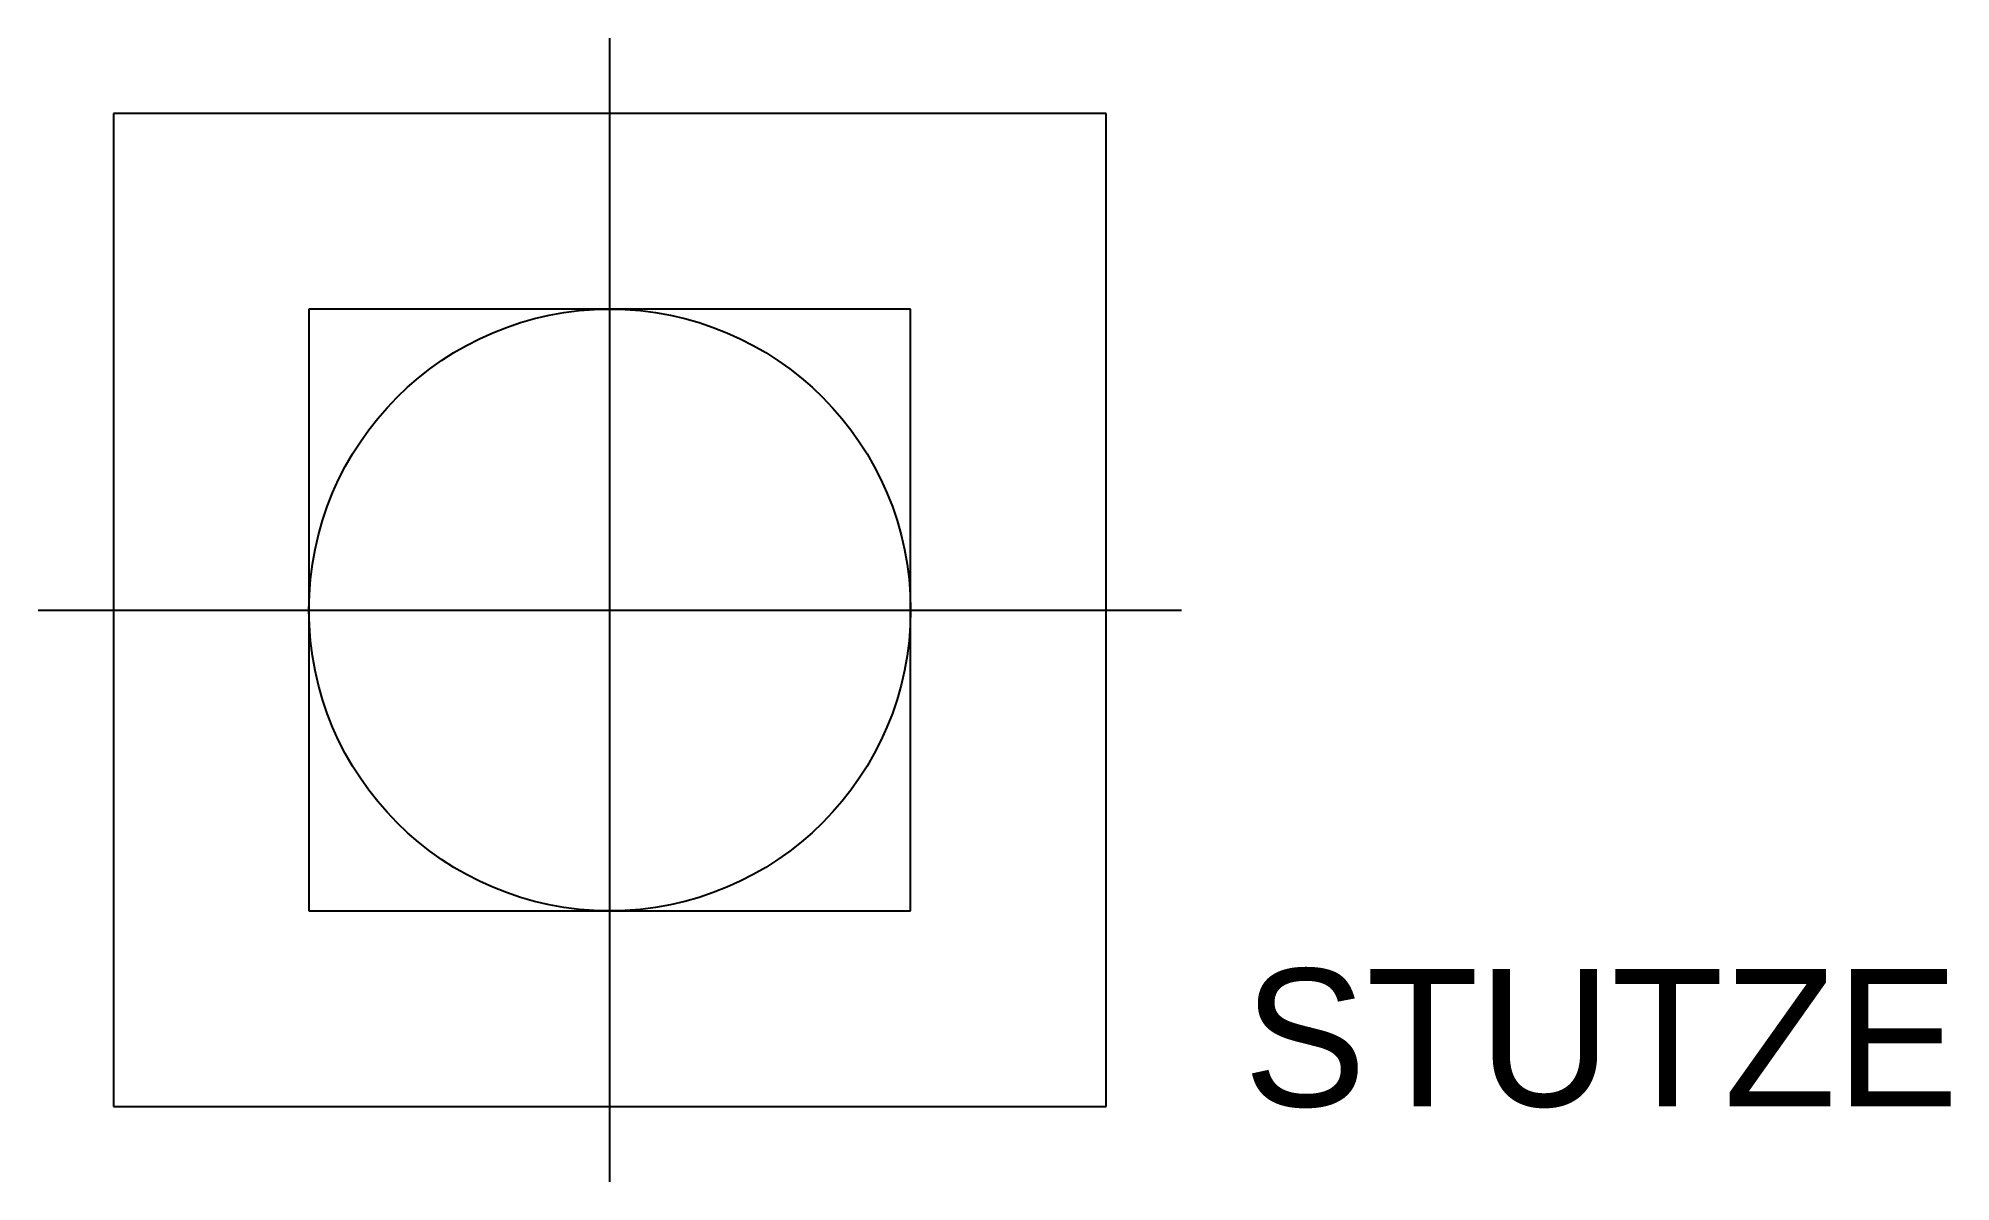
# Model space of a CAD drawing. Header units: metres. Extents: x -0.33 to 0.78, y -0.33 to 0.33.
import ezdxf

# ---------------------------------------------------------------- set-up
doc = ezdxf.new("R2010")
doc.units = ezdxf.units.M
for name, color, linetype in [('KOSMO_AXIS', 2, 'CONTINUOUS'), ('KOSMO_COLUMN_CLEARANCE', 6, 'CONTINUOUS'), ('KOSMO_COLUMN_FOOTPRINT', 4, 'CONTINUOUS'), ('KOSMO_TEXT', 7, 'CONTINUOUS')]:
    doc.layers.add(name, color=color, linetype=linetype)

msp = doc.modelspace()

# ---------------------------------------------------------------- linework, layer by layer
at = {"layer": 'KOSMO_AXIS'}
for p, q in [((0, -0.3325), (0, 0.3325)), ((-0.3325, 0), (0.3325, 0))]:
    msp.add_line(p, q, dxfattribs=at)
at = {"layer": 'KOSMO_COLUMN_CLEARANCE'}
for p, q in [((0.2887, 0.2887), (-0.2887, 0.2887)), ((-0.2887, 0.2887), (-0.2887, -0.2887)), ((0.2887, -0.2887), (0.2887, 0.2887)), ((-0.2887, -0.2887), (0.2887, -0.2887))]:
    msp.add_line(p, q, dxfattribs=at)
at = {"layer": 'KOSMO_COLUMN_FOOTPRINT'}
for p, q in [((0.175, 0.175), (-0.175, 0.175)), ((-0.175, 0.175), (-0.175, -0.175)), ((0.175, -0.175), (0.175, 0.175)), ((-0.175, -0.175), (0.175, -0.175))]:
    msp.add_line(p, q, dxfattribs=at)
msp.add_circle((0, 0), 0.175, dxfattribs=at)

# ---------------------------------------------------------------- texts
at = {"layer": 'KOSMO_TEXT'}
msp.add_text('STUTZE', height=0.08, dxfattribs=at).set_placement((0.3687, -0.2887))

doc.saveas('drawing.dxf')
